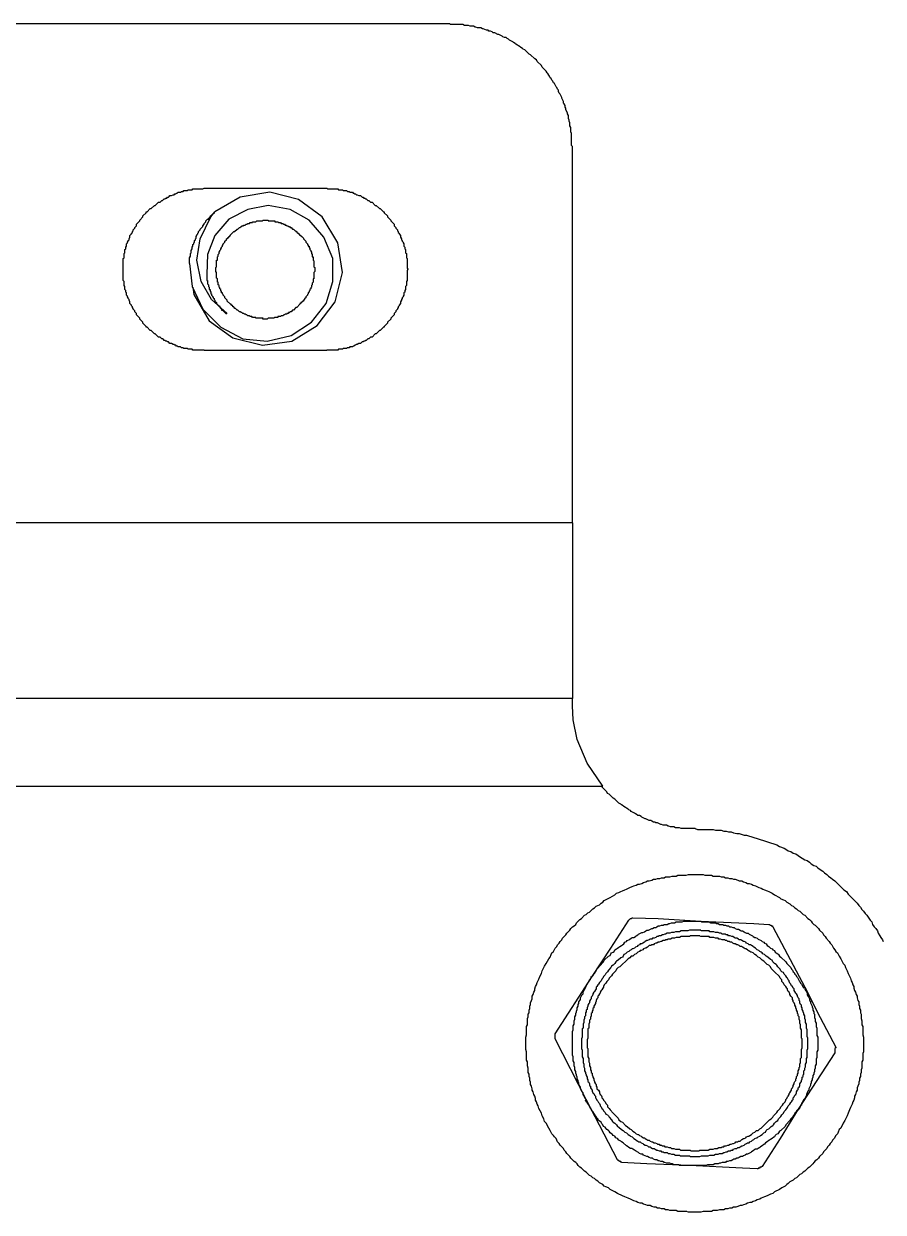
# Model space of a CAD drawing. Header units: inches. Extents: x 0 to 11, y 0.3 to 17.
# Drawn here: x 2.077 to 2.953, y 7.422 to 8.633 of the extents above; entities that cross this region are included whole.
import ezdxf

# ---------------------------------------------------------------- set-up
doc = ezdxf.new("R2010")
doc.units = ezdxf.units.IN
doc.header["$MEASUREMENT"] = 0
doc.layers.add('Layer 1', color=7, linetype='Continuous')

msp = doc.modelspace()

# ---------------------------------------------------------------- linework, layer by layer
at = {"layer": 'Layer 1', "color": 7, "lineweight": 25, "true_color": 0xffffff}
for points in [[(2.5108, 8.6333), (1.3858, 8.6333)], [(2.6358, 8.5083), (2.635, 8.5092), (2.635, 8.5217), (2.6342, 8.5233), (2.6342, 8.5275), (2.6333, 8.5292), (2.6333, 8.5325), (2.6325, 8.5342), (2.6325, 8.535), (2.6317, 8.5367), (2.6317, 8.54), (2.6308, 8.5417), (2.6308, 8.5425), (2.6292, 8.5458), (2.6292, 8.5475), (2.6283, 8.5483), (2.6283, 8.55), (2.6275, 8.5517), (2.6267, 8.5525), (2.6267, 8.5542), (2.625, 8.5575), (2.625, 8.5583), (2.6233, 8.5617), (2.6225, 8.5625), (2.6217, 8.5642), (2.6217, 8.5658), (2.6208, 8.5667), (2.62, 8.5683), (2.6192, 8.5692), (2.6175, 8.5725), (2.6167, 8.5733), (2.6158, 8.575), (2.615, 8.5758), (2.6142, 8.5775), (2.6133, 8.5783), (2.6125, 8.58), (2.6117, 8.5808), (2.6108, 8.5825), (2.61, 8.5833), (2.6092, 8.585), (2.605, 8.5892), (2.6042, 8.5908), (2.6, 8.595), (2.5992, 8.5967), (2.5975, 8.5975), (2.5933, 8.6017), (2.5917, 8.6025), (2.5908, 8.6033), (2.59, 8.6042), (2.5875, 8.6067), (2.5858, 8.6075), (2.585, 8.6083), (2.5833, 8.6092), (2.5825, 8.61), (2.5808, 8.6108), (2.58, 8.6117), (2.5783, 8.6125), (2.5775, 8.6133), (2.5758, 8.6142), (2.575, 8.615), (2.5717, 8.6167), (2.5708, 8.6175), (2.5692, 8.6183), (2.5683, 8.6192), (2.5667, 8.6192), (2.565, 8.62), (2.5642, 8.6208), (2.5608, 8.6225), (2.56, 8.6225), (2.5567, 8.6242), (2.555, 8.6242), (2.5542, 8.625), (2.5525, 8.6258), (2.5508, 8.6258), (2.55, 8.6267), (2.5483, 8.6267), (2.545, 8.6283), (2.5442, 8.6283), (2.5425, 8.6292), (2.5392, 8.6292), (2.5375, 8.63), (2.5367, 8.63), (2.535, 8.6308), (2.5317, 8.6308), (2.53, 8.6317), (2.5258, 8.6317), (2.5242, 8.6325), (2.5117, 8.6325), (2.5108, 8.6333)], [(2.6358, 8.125), (2.6358, 8.5083)], [(2.2608, 8.3008), (2.2492, 8.3008), (2.2483, 8.3017), (2.2442, 8.3017), (2.2433, 8.3025), (2.24, 8.3025), (2.2392, 8.3033), (2.2375, 8.3033), (2.2367, 8.3042), (2.2342, 8.3042), (2.2333, 8.305), (2.2325, 8.305), (2.2317, 8.3058), (2.2308, 8.3058), (2.23, 8.3067), (2.2292, 8.3067), (2.2275, 8.3075), (2.2258, 8.3075), (2.2242, 8.3092), (2.2233, 8.3092), (2.2225, 8.31), (2.2217, 8.31), (2.2208, 8.3108), (2.22, 8.3108), (2.2192, 8.3117), (2.2183, 8.3125), (2.2175, 8.3125), (2.2158, 8.3142), (2.2142, 8.3142), (2.2108, 8.3175), (2.21, 8.3175), (2.2067, 8.3208), (2.2058, 8.3208), (2.2025, 8.3242), (2.2017, 8.3242), (2.2017, 8.325), (2.1983, 8.3283), (2.1983, 8.3292), (2.195, 8.3325), (2.195, 8.3333), (2.1917, 8.3367), (2.1917, 8.3383), (2.19, 8.34), (2.19, 8.3408), (2.1883, 8.3425), (2.1883, 8.3433), (2.1875, 8.3442), (2.1875, 8.345), (2.1867, 8.3458), (2.1867, 8.3467), (2.185, 8.3483), (2.185, 8.35), (2.1842, 8.3517), (2.1842, 8.3525), (2.1833, 8.3533), (2.1833, 8.3542), (2.1825, 8.355), (2.1825, 8.3558), (2.1817, 8.3567), (2.1817, 8.3592), (2.1808, 8.36), (2.1808, 8.3617), (2.18, 8.3625), (2.18, 8.3658), (2.1792, 8.3667), (2.1792, 8.3708), (2.1783, 8.3717), (2.1783, 8.3942), (2.1792, 8.395), (2.1792, 8.3992), (2.18, 8.4), (2.18, 8.4033), (2.1808, 8.4042), (2.1808, 8.4058), (2.1817, 8.4067), (2.1817, 8.4092), (2.1825, 8.41), (2.1825, 8.4108), (2.1833, 8.4117), (2.1833, 8.4125), (2.1842, 8.4133), (2.1842, 8.4142), (2.185, 8.4158), (2.185, 8.4175), (2.1867, 8.4192), (2.1867, 8.42), (2.1875, 8.4208), (2.1875, 8.4217), (2.1883, 8.4225), (2.1883, 8.4233), (2.19, 8.425), (2.19, 8.4258), (2.1917, 8.4275), (2.1917, 8.4292), (2.195, 8.4325), (2.195, 8.4333), (2.1983, 8.4367), (2.1983, 8.4375), (2.2017, 8.4408), (2.2017, 8.4417), (2.2025, 8.4417), (2.2058, 8.445), (2.2067, 8.445), (2.21, 8.4483), (2.2108, 8.4483), (2.2142, 8.4517), (2.2158, 8.4517), (2.2175, 8.4533), (2.2183, 8.4533), (2.22, 8.455), (2.2208, 8.455), (2.2217, 8.4558), (2.2225, 8.4558), (2.2233, 8.4567), (2.2242, 8.4567), (2.225, 8.4575), (2.2258, 8.4583), (2.2275, 8.4583), (2.2292, 8.4592), (2.23, 8.4592), (2.2308, 8.46), (2.2317, 8.46), (2.2325, 8.4608), (2.2333, 8.4608), (2.2342, 8.4617), (2.2367, 8.4617), (2.2375, 8.4625), (2.2392, 8.4625), (2.24, 8.4633), (2.2433, 8.4633), (2.2442, 8.4642), (2.2483, 8.4642), (2.2492, 8.465), (2.2592, 8.465), (2.2608, 8.4658)], [(2.2608, 8.4658), (2.3858, 8.4658)], [(2.3858, 8.4658), (2.3867, 8.465), (2.3967, 8.465), (2.3975, 8.4642), (2.4017, 8.4642), (2.4025, 8.4633), (2.4058, 8.4633), (2.4067, 8.4625), (2.4083, 8.4625), (2.4092, 8.4617), (2.4117, 8.4617), (2.4125, 8.4608), (2.4133, 8.4608), (2.4142, 8.46), (2.415, 8.46), (2.4158, 8.4592), (2.4167, 8.4592), (2.4183, 8.4583), (2.42, 8.4583), (2.4208, 8.4575), (2.4217, 8.4567), (2.4225, 8.4567), (2.4233, 8.4558), (2.4242, 8.4558), (2.425, 8.455), (2.4258, 8.455), (2.4275, 8.4533), (2.4283, 8.4533), (2.43, 8.4517), (2.4317, 8.4517), (2.435, 8.4483), (2.4358, 8.4483), (2.4392, 8.445), (2.44, 8.445), (2.4433, 8.4417), (2.4442, 8.4417), (2.4442, 8.4408), (2.4475, 8.4375), (2.4475, 8.4367), (2.4508, 8.4333), (2.4508, 8.4325), (2.4542, 8.4292), (2.4542, 8.4275), (2.4558, 8.4258), (2.4558, 8.425), (2.4575, 8.4233), (2.4575, 8.4225), (2.4583, 8.4217), (2.4583, 8.4208), (2.4592, 8.42), (2.4592, 8.4192), (2.4608, 8.4175), (2.4608, 8.4158), (2.4617, 8.4142), (2.4617, 8.4133), (2.4625, 8.4125), (2.4625, 8.4117), (2.4633, 8.4108), (2.4633, 8.41), (2.4642, 8.4092), (2.4642, 8.4067), (2.465, 8.4058), (2.465, 8.4042), (2.4658, 8.4033), (2.4658, 8.4), (2.4667, 8.3992), (2.4667, 8.395), (2.4675, 8.3942), (2.4675, 8.3842), (2.4683, 8.3833), (2.4675, 8.3817), (2.4675, 8.3717), (2.4667, 8.3708), (2.4667, 8.3667), (2.4658, 8.3658), (2.4658, 8.3625), (2.465, 8.3617), (2.465, 8.36), (2.4642, 8.3592), (2.4642, 8.3567), (2.4633, 8.3558), (2.4633, 8.355), (2.4625, 8.3542), (2.4625, 8.3533), (2.4617, 8.3525), (2.4617, 8.3517), (2.4608, 8.35), (2.4608, 8.3483), (2.4592, 8.3467), (2.4592, 8.3458), (2.4583, 8.345), (2.4583, 8.3442), (2.4575, 8.3433), (2.4575, 8.3425), (2.4558, 8.3408), (2.4558, 8.34), (2.4542, 8.3383), (2.4542, 8.3367), (2.4508, 8.3333), (2.4508, 8.3325), (2.4475, 8.3292), (2.4475, 8.3283), (2.4442, 8.325), (2.4442, 8.3242), (2.4433, 8.3242), (2.44, 8.3208), (2.4392, 8.3208), (2.4358, 8.3175), (2.435, 8.3175), (2.4317, 8.3142), (2.43, 8.3142), (2.4283, 8.3125), (2.4275, 8.3125), (2.4267, 8.3117), (2.4258, 8.3108), (2.425, 8.3108), (2.4242, 8.31), (2.4233, 8.31), (2.4225, 8.3092), (2.4217, 8.3092), (2.42, 8.3075), (2.4183, 8.3075), (2.4167, 8.3067), (2.4158, 8.3067), (2.415, 8.3058), (2.4142, 8.3058), (2.4133, 8.305), (2.4125, 8.305), (2.4117, 8.3042), (2.4092, 8.3042), (2.4083, 8.3033), (2.4067, 8.3033), (2.4058, 8.3025), (2.4025, 8.3025), (2.4017, 8.3017), (2.3975, 8.3017), (2.3967, 8.3008), (2.3858, 8.3008)], [(2.2492, 8.365), (2.25, 8.3575), (2.2658, 8.3308), (2.29, 8.3133), (2.32, 8.3058), (2.35, 8.31), (2.3758, 8.3258), (2.3942, 8.35), (2.4017, 8.38), (2.3967, 8.41), (2.3808, 8.4367), (2.3567, 8.4542), (2.3275, 8.4617), (2.2975, 8.4567), (2.2717, 8.4417)], [(2.2458, 8.3892), (2.2483, 8.3658), (2.2592, 8.3425), (2.2775, 8.3242), (2.3, 8.3125), (2.325, 8.31), (2.3492, 8.3158), (2.37, 8.3292), (2.385, 8.3483), (2.3917, 8.3708), (2.3917, 8.3942), (2.3825, 8.4158), (2.3675, 8.4333), (2.3483, 8.4442), (2.3258, 8.4483), (2.305, 8.4442), (2.2858, 8.4342), (2.2717, 8.4175), (2.2642, 8.3983), (2.2633, 8.3783)], [(2.2458, 8.3892), (2.2458, 8.395), (2.2467, 8.3967), (2.2467, 8.3992), (2.2475, 8.4), (2.2475, 8.4025), (2.2483, 8.4042), (2.2483, 8.4058), (2.2492, 8.4067), (2.2492, 8.4083), (2.25, 8.4092), (2.25, 8.41), (2.2508, 8.4108), (2.2508, 8.4125), (2.2517, 8.4133), (2.2517, 8.4142), (2.2525, 8.415), (2.2525, 8.4167), (2.2533, 8.4175), (2.2533, 8.4183), (2.2542, 8.4192), (2.2542, 8.42), (2.255, 8.4208), (2.255, 8.4217), (2.2567, 8.4233), (2.2567, 8.4242), (2.2592, 8.4267), (2.2592, 8.4275), (2.2608, 8.4292), (2.2608, 8.43), (2.2625, 8.4317), (2.2625, 8.4325), (2.2642, 8.4342), (2.265, 8.4342), (2.265, 8.435), (2.2667, 8.4367), (2.2675, 8.4375), (2.2708, 8.4408), (2.2717, 8.4408)], [(2.2842, 8.3383), (2.2683, 8.3525), (2.2575, 8.3708), (2.2533, 8.3925), (2.2567, 8.4142), (2.2675, 8.4367), (2.2717, 8.4417)], [(2.3208, 8.3333), (2.3133, 8.3333), (2.3133, 8.3342), (2.31, 8.3342), (2.3092, 8.335), (2.3075, 8.335), (2.3067, 8.3358), (2.305, 8.3358), (2.3042, 8.3367), (2.3033, 8.3367), (2.3025, 8.3375), (2.3017, 8.3375), (2.3008, 8.3383), (2.3, 8.3383), (2.2992, 8.3392), (2.2983, 8.3392), (2.2975, 8.34), (2.2967, 8.34), (2.295, 8.3417), (2.2942, 8.3417), (2.2925, 8.3433), (2.2917, 8.3433), (2.2917, 8.3442), (2.2908, 8.3442), (2.2908, 8.345), (2.29, 8.345), (2.29, 8.3458), (2.2892, 8.3458), (2.2892, 8.3467), (2.2883, 8.3467), (2.2883, 8.3475), (2.2875, 8.3475), (2.2842, 8.3508), (2.2842, 8.3517), (2.2825, 8.3533), (2.2817, 8.3542), (2.2817, 8.355), (2.28, 8.3567), (2.28, 8.3575), (2.2792, 8.3583), (2.2792, 8.3592), (2.2783, 8.3592), (2.2783, 8.3608), (2.2775, 8.3608), (2.2775, 8.3625), (2.2767, 8.3633), (2.2767, 8.3642), (2.2758, 8.365), (2.2758, 8.3667), (2.275, 8.3675), (2.275, 8.37), (2.2742, 8.37), (2.2742, 8.3733), (2.2733, 8.3742), (2.2733, 8.38), (2.2725, 8.3808), (2.2725, 8.385), (2.2733, 8.3858), (2.2733, 8.3925), (2.2742, 8.3925), (2.2742, 8.3958), (2.275, 8.3967), (2.275, 8.3983), (2.2758, 8.3992), (2.2758, 8.4008), (2.2767, 8.4017), (2.2767, 8.4025), (2.2775, 8.4033), (2.2775, 8.4042), (2.2783, 8.405), (2.2783, 8.4058), (2.2792, 8.4067), (2.2792, 8.4075), (2.28, 8.4083), (2.28, 8.4092), (2.2817, 8.4108), (2.2817, 8.4117), (2.2833, 8.4133), (2.2833, 8.4142), (2.2842, 8.4142), (2.2842, 8.415), (2.285, 8.415), (2.285, 8.4158), (2.2858, 8.4158), (2.2858, 8.4167), (2.2867, 8.4167), (2.2867, 8.4175), (2.2875, 8.4175), (2.2875, 8.4183), (2.2908, 8.4217), (2.2917, 8.4217), (2.2942, 8.4242), (2.295, 8.4242), (2.2967, 8.4258), (2.2975, 8.4258), (2.2983, 8.4267), (2.2992, 8.4267), (2.2992, 8.4275), (2.3008, 8.4275), (2.3008, 8.4283), (2.3025, 8.4283), (2.3033, 8.4292), (2.3042, 8.4292), (2.305, 8.43), (2.3067, 8.43), (2.3075, 8.4308), (2.31, 8.4308), (2.31, 8.4317), (2.3133, 8.4317), (2.3142, 8.4325), (2.32, 8.4325), (2.3208, 8.4333), (2.3258, 8.4333), (2.3258, 8.4325), (2.3325, 8.4325), (2.3325, 8.4317), (2.3358, 8.4317), (2.3367, 8.4308), (2.3383, 8.4308), (2.3392, 8.43), (2.3408, 8.43), (2.3417, 8.4292), (2.3425, 8.4292), (2.3433, 8.4283), (2.3442, 8.4283), (2.345, 8.4275), (2.3458, 8.4275), (2.3467, 8.4267), (2.3475, 8.4267), (2.3483, 8.4258), (2.3492, 8.4258), (2.3508, 8.4242), (2.3517, 8.4242), (2.3533, 8.4225), (2.3542, 8.4225), (2.3542, 8.4217), (2.355, 8.4217), (2.355, 8.4208), (2.3558, 8.4208), (2.3558, 8.42), (2.3567, 8.42), (2.3567, 8.4192), (2.3575, 8.4192), (2.3575, 8.4183), (2.3583, 8.4183), (2.36, 8.4167), (2.3608, 8.4158), (2.3617, 8.415), (2.3617, 8.4142), (2.3642, 8.4117), (2.3642, 8.4108), (2.3658, 8.4092), (2.3658, 8.4083), (2.3667, 8.4075), (2.3667, 8.4067), (2.3675, 8.4067), (2.3675, 8.405), (2.3683, 8.405), (2.3683, 8.4033), (2.3692, 8.4025), (2.3692, 8.4017), (2.37, 8.4008), (2.37, 8.3992), (2.3708, 8.3983), (2.3708, 8.3958), (2.3717, 8.3958), (2.3717, 8.3925), (2.3725, 8.3917), (2.3725, 8.3858), (2.3733, 8.385), (2.3733, 8.3808), (2.3725, 8.38), (2.3725, 8.3733), (2.3717, 8.3733), (2.3717, 8.37), (2.3708, 8.3692), (2.3708, 8.3675), (2.37, 8.3667), (2.37, 8.365), (2.3692, 8.3642), (2.3692, 8.3633), (2.3683, 8.3625), (2.3683, 8.3617), (2.3675, 8.3608), (2.3675, 8.36), (2.3667, 8.3592), (2.3667, 8.3583), (2.3658, 8.3575), (2.3658, 8.3567), (2.3642, 8.355), (2.3642, 8.3542), (2.3633, 8.3533), (2.3625, 8.3525), (2.3625, 8.3517), (2.3617, 8.3517), (2.3617, 8.3508), (2.3608, 8.3508), (2.3608, 8.35), (2.36, 8.35), (2.36, 8.3492), (2.3592, 8.3492), (2.3592, 8.3483), (2.3583, 8.3483), (2.3583, 8.3475), (2.355, 8.3442), (2.3542, 8.3442), (2.3517, 8.3417), (2.3508, 8.3417), (2.3492, 8.34), (2.3483, 8.34), (2.3475, 8.3392), (2.3467, 8.3392), (2.3467, 8.3383), (2.345, 8.3383), (2.345, 8.3375), (2.3433, 8.3375), (2.3425, 8.3367), (2.3417, 8.3367), (2.3408, 8.3358), (2.3392, 8.3358), (2.3383, 8.335), (2.3358, 8.335), (2.3358, 8.3342), (2.3325, 8.3342), (2.3317, 8.3333), (2.3258, 8.3333), (2.325, 8.3325), (2.3208, 8.3325), (2.32, 8.3333)], [(2.2633, 8.3783), (2.2633, 8.3717), (2.2642, 8.3717), (2.2642, 8.3683), (2.265, 8.3675), (2.265, 8.3658), (2.2658, 8.365), (2.2658, 8.3625), (2.2667, 8.3625), (2.2667, 8.3608), (2.2675, 8.36), (2.2675, 8.3583), (2.2683, 8.3583), (2.2683, 8.3567), (2.2692, 8.3558), (2.2692, 8.355), (2.27, 8.355), (2.27, 8.3542), (2.2708, 8.3533), (2.2708, 8.3525), (2.2717, 8.3517), (2.2717, 8.3508), (2.2733, 8.3492), (2.2733, 8.3483), (2.275, 8.3467), (2.275, 8.3458), (2.2758, 8.3458), (2.2767, 8.345), (2.2767, 8.3442), (2.2783, 8.3425), (2.2783, 8.3417), (2.2792, 8.3417), (2.2833, 8.3375)], [(2.2608, 8.3008), (2.3858, 8.3008)], [(2.6358, 8.125), (1.2608, 8.125)], [(2.6358, 8.125), (2.6358, 7.9458)], [(2.6358, 7.9458), (1.2608, 7.9458)], [(2.6358, 7.9383), (2.6358, 7.9458)], [(2.6667, 7.8567), (2.6508, 7.88), (2.6408, 7.9042), (2.6367, 7.9242), (2.6358, 7.9383)], [(1.2608, 7.8567), (2.6667, 7.8567)], [(2.7608, 7.8133), (2.7467, 7.8133), (2.745, 7.8142), (2.7408, 7.8142), (2.7392, 7.815), (2.7358, 7.815), (2.7342, 7.8158), (2.7333, 7.8158), (2.7317, 7.8167), (2.7283, 7.8167), (2.7267, 7.8175), (2.7258, 7.8175), (2.7225, 7.8192), (2.7208, 7.8192), (2.72, 7.82), (2.7183, 7.82), (2.7167, 7.8208), (2.7158, 7.8217), (2.7142, 7.8217), (2.7108, 7.8233), (2.71, 7.8233), (2.7067, 7.825), (2.7058, 7.8258), (2.7042, 7.8267), (2.7025, 7.8267), (2.7017, 7.8275), (2.7, 7.8283), (2.6992, 7.8292), (2.6958, 7.8308), (2.695, 7.8317), (2.6933, 7.8325), (2.6925, 7.8333), (2.6908, 7.8342), (2.69, 7.835), (2.6883, 7.8358), (2.6875, 7.8367), (2.6858, 7.8375), (2.685, 7.8383), (2.6833, 7.8392), (2.6792, 7.8433), (2.6775, 7.8442), (2.6733, 7.8483), (2.6717, 7.8492), (2.6708, 7.8508), (2.6692, 7.8525), (2.6675, 7.8542), (2.6667, 7.855), (2.6658, 7.8558)], [(2.7608, 7.8133), (2.7633, 7.8125), (2.7792, 7.8125), (2.7817, 7.8117), (2.7875, 7.8117), (2.79, 7.8108), (2.7925, 7.8108), (2.795, 7.81), (2.7975, 7.81), (2.8, 7.8092), (2.8033, 7.8083), (2.8058, 7.8083), (2.8108, 7.8067), (2.8133, 7.8067), (2.8208, 7.8042), (2.8242, 7.8033), (2.8442, 7.7967), (2.8467, 7.795), (2.8517, 7.7933), (2.8542, 7.7917), (2.8558, 7.7908), (2.8583, 7.79), (2.8608, 7.7883), (2.8633, 7.7875), (2.8683, 7.7842), (2.87, 7.7833), (2.8725, 7.7817), (2.875, 7.7808), (2.8775, 7.7792), (2.8792, 7.7775), (2.8817, 7.7758), (2.8842, 7.775), (2.8858, 7.7733), (2.8883, 7.7717), (2.8908, 7.77), (2.8925, 7.7683), (2.895, 7.7667), (2.8967, 7.765), (2.8992, 7.7633), (2.9008, 7.7617), (2.9033, 7.76), (2.9125, 7.7508), (2.915, 7.7492), (2.9167, 7.7467), (2.9258, 7.7375), (2.9275, 7.735), (2.9292, 7.7333), (2.9308, 7.7308), (2.9325, 7.7292), (2.9342, 7.7267), (2.9358, 7.725), (2.9392, 7.72), (2.9408, 7.7183), (2.9417, 7.7158), (2.9433, 7.7133), (2.945, 7.7117), (2.9467, 7.7092), (2.9475, 7.7067), (2.9492, 7.7042), (2.95, 7.7025), (2.9517, 7.7), (2.9525, 7.6983)], [(2.7525, 7.4233), (2.7433, 7.4233), (2.7417, 7.4242), (2.735, 7.4242), (2.7333, 7.425), (2.7308, 7.425), (2.7292, 7.4258), (2.7267, 7.4258), (2.725, 7.4267), (2.7225, 7.4267), (2.7208, 7.4275), (2.7192, 7.4275), (2.7167, 7.4283), (2.715, 7.4292), (2.7125, 7.4292), (2.7108, 7.43), (2.7083, 7.4308), (2.7067, 7.4317), (2.705, 7.4317), (2.7025, 7.4325), (2.7008, 7.4333), (2.6983, 7.4342), (2.695, 7.4358), (2.6925, 7.4367), (2.6908, 7.4375), (2.6892, 7.4383), (2.6867, 7.4392), (2.6817, 7.4417), (2.6792, 7.4433), (2.6742, 7.4458), (2.6725, 7.4475), (2.67, 7.4483), (2.6683, 7.4492), (2.6667, 7.4508), (2.6633, 7.4525), (2.6617, 7.4542), (2.66, 7.455), (2.6583, 7.4567), (2.6567, 7.4575), (2.655, 7.4592), (2.6533, 7.46), (2.65, 7.4633), (2.6483, 7.4642), (2.645, 7.4675), (2.6433, 7.4683), (2.6417, 7.47), (2.6408, 7.4717), (2.6392, 7.4733), (2.6375, 7.4742), (2.6342, 7.4775), (2.6333, 7.4792), (2.63, 7.4825), (2.6292, 7.4842), (2.6275, 7.4858), (2.6267, 7.4875), (2.6233, 7.4908), (2.6225, 7.4925), (2.6208, 7.4942), (2.6192, 7.4975), (2.6175, 7.4992), (2.6167, 7.5008), (2.615, 7.5025), (2.6133, 7.5058), (2.6117, 7.5083), (2.6092, 7.5133), (2.6075, 7.515), (2.6067, 7.5175), (2.605, 7.5208), (2.6042, 7.5233), (2.6017, 7.5283), (2.6008, 7.5308), (2.6, 7.5325), (2.5992, 7.535), (2.5983, 7.5367), (2.5983, 7.5383), (2.5975, 7.5408), (2.5967, 7.5425), (2.5958, 7.545), (2.595, 7.5467), (2.595, 7.5483), (2.5942, 7.5508), (2.5933, 7.5525), (2.5933, 7.555), (2.5925, 7.5567), (2.5925, 7.5592), (2.5917, 7.5608), (2.5917, 7.5633), (2.5908, 7.565), (2.5908, 7.5692), (2.59, 7.5717), (2.59, 7.5758), (2.5892, 7.5775), (2.5892, 7.5858), (2.5883, 7.5883), (2.5883, 7.6008), (2.5892, 7.6033), (2.5892, 7.6117), (2.59, 7.6133), (2.59, 7.62), (2.5908, 7.6217), (2.5908, 7.6242), (2.5917, 7.6258), (2.5917, 7.6283), (2.5925, 7.63), (2.5925, 7.6325), (2.5933, 7.6342), (2.5933, 7.6358), (2.5942, 7.6383), (2.595, 7.64), (2.595, 7.6425), (2.5958, 7.6442), (2.5967, 7.6467), (2.5975, 7.6483), (2.5975, 7.65), (2.5983, 7.6525), (2.5992, 7.6542), (2.6, 7.6567), (2.6017, 7.66), (2.6025, 7.6625), (2.6042, 7.6658), (2.605, 7.6683), (2.6075, 7.6733), (2.6092, 7.6758), (2.6117, 7.6808), (2.6133, 7.6825), (2.6142, 7.685), (2.615, 7.6867), (2.6167, 7.6883), (2.6183, 7.6917), (2.62, 7.6933), (2.6208, 7.695), (2.6225, 7.6967), (2.6233, 7.6983), (2.625, 7.7), (2.6258, 7.7017), (2.6292, 7.705), (2.63, 7.7067), (2.6333, 7.71), (2.6342, 7.7117), (2.6358, 7.7133), (2.6375, 7.7142), (2.6392, 7.7158), (2.64, 7.7175), (2.6433, 7.7208), (2.645, 7.7217), (2.6483, 7.725), (2.65, 7.7258), (2.6517, 7.7275), (2.6533, 7.7283), (2.6567, 7.7317), (2.6583, 7.7325), (2.66, 7.7342), (2.6633, 7.7358), (2.665, 7.7375), (2.6667, 7.7383), (2.6683, 7.74), (2.6717, 7.7417), (2.6742, 7.7433), (2.6792, 7.7458), (2.6808, 7.7475), (2.6833, 7.7483), (2.685, 7.7492), (2.6867, 7.75), (2.6892, 7.7508), (2.6908, 7.7517), (2.6942, 7.7533), (2.6967, 7.7542), (2.6983, 7.755), (2.7008, 7.7558), (2.7025, 7.7567), (2.7042, 7.7567), (2.7067, 7.7575), (2.7083, 7.7583), (2.7108, 7.7592), (2.7125, 7.76), (2.7142, 7.76), (2.7167, 7.7608), (2.7183, 7.7617), (2.7208, 7.7617), (2.7225, 7.7625), (2.725, 7.7625), (2.7267, 7.7633), (2.7292, 7.7633), (2.7308, 7.7642), (2.735, 7.7642), (2.7375, 7.765), (2.7417, 7.765), (2.7433, 7.7658), (2.7517, 7.7658), (2.7542, 7.7667), (2.7692, 7.7667), (2.7708, 7.7658), (2.7775, 7.7658), (2.7792, 7.765), (2.7858, 7.765), (2.7875, 7.7642), (2.79, 7.7642), (2.7917, 7.7633), (2.7942, 7.7633), (2.7958, 7.7625), (2.7983, 7.7625), (2.8, 7.7617), (2.8017, 7.7617), (2.8042, 7.7608), (2.8058, 7.76), (2.8083, 7.76), (2.81, 7.7592), (2.8125, 7.7583), (2.8142, 7.7575), (2.8158, 7.7575), (2.8183, 7.7567), (2.82, 7.7558), (2.8225, 7.755), (2.8258, 7.7533), (2.8283, 7.7525), (2.83, 7.7517), (2.8317, 7.7508), (2.8342, 7.75), (2.8358, 7.7492), (2.8392, 7.7475), (2.8417, 7.7458), (2.8467, 7.7433), (2.8483, 7.7417), (2.8508, 7.7408), (2.8525, 7.74), (2.8542, 7.7383), (2.8575, 7.7367), (2.8592, 7.735), (2.8608, 7.7342), (2.8625, 7.7325), (2.8642, 7.7317), (2.8658, 7.73), (2.8675, 7.7292), (2.8692, 7.7275), (2.8708, 7.7258), (2.8725, 7.725), (2.8758, 7.7217), (2.8775, 7.7208), (2.8792, 7.7192), (2.88, 7.7175), (2.8817, 7.7158), (2.8833, 7.715), (2.8867, 7.7117), (2.8875, 7.71), (2.8908, 7.7067), (2.8917, 7.705), (2.8933, 7.7033), (2.8942, 7.7017), (2.8975, 7.6983), (2.8983, 7.6967), (2.9, 7.695), (2.9017, 7.6917), (2.9033, 7.69), (2.9042, 7.6883), (2.9058, 7.6867), (2.9075, 7.6833), (2.9092, 7.6808), (2.9117, 7.6758), (2.9133, 7.6742), (2.9142, 7.6717), (2.9158, 7.6683), (2.9167, 7.6658), (2.9192, 7.6608), (2.92, 7.6583), (2.9208, 7.6567), (2.9217, 7.6542), (2.9225, 7.6525), (2.9225, 7.6508), (2.9233, 7.6483), (2.9242, 7.6467), (2.925, 7.6442), (2.9258, 7.6425), (2.9258, 7.6408), (2.9267, 7.6383), (2.9275, 7.6367), (2.9275, 7.6342), (2.9283, 7.6325), (2.9283, 7.63), (2.9292, 7.6283), (2.9292, 7.6258), (2.93, 7.6242), (2.93, 7.62), (2.9308, 7.6175), (2.9308, 7.6133), (2.9317, 7.6117), (2.9317, 7.6033), (2.9325, 7.6008), (2.9325, 7.5858), (2.9317, 7.5842), (2.9317, 7.5775), (2.9308, 7.5758), (2.9308, 7.5692), (2.93, 7.5675), (2.93, 7.565), (2.9292, 7.5633), (2.9292, 7.5608), (2.9283, 7.5592), (2.9283, 7.5567), (2.9275, 7.555), (2.9275, 7.5533), (2.9267, 7.5508), (2.9258, 7.5492), (2.9258, 7.5467), (2.925, 7.545), (2.9242, 7.5425), (2.9233, 7.5408), (2.9233, 7.5392), (2.9225, 7.5367), (2.9217, 7.535), (2.9208, 7.5325), (2.9192, 7.5292), (2.9183, 7.5267), (2.9167, 7.5233), (2.9158, 7.5208), (2.9133, 7.5158), (2.9117, 7.5133), (2.9092, 7.5083), (2.9075, 7.5067), (2.9067, 7.5042), (2.9058, 7.5025), (2.9042, 7.5008), (2.9025, 7.4975), (2.9008, 7.4958), (2.9, 7.4942), (2.8983, 7.4925), (2.8975, 7.4908), (2.8958, 7.4892), (2.895, 7.4875), (2.8917, 7.4842), (2.8908, 7.4825), (2.8875, 7.4792), (2.8867, 7.4775), (2.885, 7.4758), (2.8833, 7.475), (2.8817, 7.4733), (2.8808, 7.4717), (2.8775, 7.4683), (2.8758, 7.4675), (2.8725, 7.4642), (2.8708, 7.4633), (2.8692, 7.4617), (2.8675, 7.4608), (2.8658, 7.4592), (2.8642, 7.4575), (2.8625, 7.4567), (2.8608, 7.455), (2.8575, 7.4533), (2.8558, 7.4517), (2.8542, 7.4508), (2.8525, 7.4492), (2.8492, 7.4475), (2.8467, 7.4458), (2.8417, 7.4433), (2.84, 7.4417), (2.8375, 7.4408), (2.8342, 7.4392), (2.8317, 7.4383), (2.83, 7.4375), (2.8283, 7.4367), (2.8267, 7.4358), (2.8242, 7.435), (2.8225, 7.4342), (2.82, 7.4333), (2.8183, 7.4325), (2.8167, 7.4325), (2.8142, 7.4317), (2.8125, 7.4308), (2.81, 7.43), (2.8083, 7.4292), (2.8067, 7.4292), (2.8042, 7.4283), (2.8025, 7.4275), (2.8, 7.4275), (2.7983, 7.4267), (2.7958, 7.4267), (2.7942, 7.4258), (2.7917, 7.4258), (2.79, 7.425), (2.7858, 7.425), (2.7833, 7.4242), (2.7792, 7.4242), (2.7775, 7.4233), (2.7692, 7.4233), (2.7667, 7.4225), (2.7542, 7.4225), (2.7517, 7.4233)], [(2.6558, 7.6625), (2.675, 7.6917), (2.6933, 7.72)], [(2.6558, 7.6625), (2.6567, 7.6633), (2.6575, 7.665), (2.6583, 7.6658), (2.6592, 7.6675), (2.66, 7.6683), (2.6608, 7.67), (2.6625, 7.6717), (2.6633, 7.6733), (2.6675, 7.6775), (2.6683, 7.6792), (2.6725, 7.6833), (2.6742, 7.6842), (2.675, 7.6858), (2.6758, 7.6867), (2.6775, 7.6875), (2.6783, 7.6883), (2.6792, 7.69), (2.6808, 7.6908), (2.6817, 7.6917), (2.6833, 7.6925), (2.6842, 7.6933), (2.6858, 7.6942), (2.6867, 7.695), (2.6883, 7.6958), (2.6892, 7.6975), (2.6908, 7.6983), (2.6917, 7.6992), (2.6933, 7.7), (2.6942, 7.7008), (2.6958, 7.7017), (2.6967, 7.7025), (2.6983, 7.7025), (2.7, 7.7033), (2.7008, 7.7042), (2.7025, 7.705), (2.7033, 7.7058), (2.7067, 7.7075), (2.7075, 7.7075), (2.7092, 7.7083), (2.7108, 7.7092), (2.7117, 7.71), (2.7133, 7.71), (2.7167, 7.7117), (2.7175, 7.7117), (2.7192, 7.7125), (2.7208, 7.7125), (2.7217, 7.7133), (2.7233, 7.7142), (2.725, 7.7142), (2.7267, 7.715), (2.7283, 7.715), (2.7292, 7.7158), (2.7325, 7.7158), (2.7342, 7.7167), (2.735, 7.7167), (2.7367, 7.7175), (2.74, 7.7175), (2.7417, 7.7183), (2.7475, 7.7183), (2.7492, 7.7192), (2.7667, 7.7192)], [(2.6933, 7.72), (2.695, 7.7217), (2.6958, 7.7217), (2.6967, 7.7225), (2.6975, 7.7225)], [(2.6975, 7.7225), (2.7233, 7.7217), (2.7667, 7.7192)], [(2.7667, 7.7192), (2.8208, 7.7167), (2.8358, 7.7158)], [(2.7667, 7.7192), (2.7675, 7.7183), (2.775, 7.7183), (2.7767, 7.7175), (2.7817, 7.7175), (2.7825, 7.7167), (2.7842, 7.7167), (2.7858, 7.7158), (2.7892, 7.7158), (2.79, 7.715), (2.7917, 7.715), (2.7933, 7.7142), (2.795, 7.7142), (2.7958, 7.7133), (2.7975, 7.7133), (2.7992, 7.7125), (2.8008, 7.7125), (2.8017, 7.7117), (2.8033, 7.7108), (2.805, 7.7108), (2.8067, 7.71), (2.8075, 7.7092), (2.8092, 7.7092), (2.8108, 7.7083), (2.8117, 7.7075), (2.8133, 7.7067), (2.815, 7.7067), (2.8158, 7.7058), (2.8192, 7.7042), (2.82, 7.7033), (2.8217, 7.7025), (2.8225, 7.7025), (2.8242, 7.7017), (2.825, 7.7008), (2.8283, 7.6992), (2.8292, 7.6983), (2.8308, 7.6975), (2.8317, 7.6967), (2.8333, 7.6958), (2.8342, 7.6942), (2.8358, 7.6933), (2.8375, 7.6917), (2.8392, 7.6908), (2.84, 7.69), (2.8417, 7.6892), (2.8425, 7.6875), (2.8433, 7.6867), (2.845, 7.6858), (2.8458, 7.685), (2.8467, 7.6833), (2.8483, 7.6825), (2.8533, 7.6775), (2.8542, 7.6758), (2.8583, 7.6717), (2.8592, 7.67), (2.86, 7.6692), (2.8608, 7.6675), (2.8617, 7.6667), (2.8625, 7.665), (2.8633, 7.6642), (2.8642, 7.6625), (2.865, 7.6617), (2.8667, 7.6583), (2.8675, 7.6575), (2.8683, 7.6558), (2.8692, 7.655), (2.8708, 7.6517), (2.8717, 7.6508)], [(2.8358, 7.7158), (2.8367, 7.7158), (2.8375, 7.715), (2.8383, 7.715), (2.8383, 7.7142), (2.8392, 7.7142), (2.84, 7.7133), (2.8725, 7.6517)], [(2.7667, 7.71), (2.755, 7.71), (2.7533, 7.7092), (2.7467, 7.7092), (2.745, 7.7083), (2.7408, 7.7083), (2.7392, 7.7075), (2.7367, 7.7075), (2.735, 7.7067), (2.7325, 7.7067), (2.7308, 7.7058), (2.73, 7.7058), (2.7283, 7.705), (2.7275, 7.705), (2.7258, 7.7042), (2.7242, 7.7042), (2.7233, 7.7033), (2.7217, 7.7033), (2.7208, 7.7025), (2.7192, 7.7017), (2.7175, 7.7017), (2.7167, 7.7008), (2.715, 7.7008), (2.7142, 7.7), (2.7125, 7.6992), (2.7117, 7.6992), (2.71, 7.6983), (2.7092, 7.6975), (2.7075, 7.6967), (2.7067, 7.6958), (2.705, 7.6958), (2.7042, 7.695), (2.7025, 7.6942), (2.7017, 7.6933), (2.7, 7.6925), (2.6992, 7.6917), (2.6975, 7.6908), (2.6967, 7.6908), (2.6958, 7.69), (2.6942, 7.6892), (2.6933, 7.6883), (2.6917, 7.6875), (2.6908, 7.6867), (2.69, 7.6858), (2.6883, 7.685), (2.6875, 7.6833), (2.6867, 7.6825), (2.685, 7.6817), (2.6825, 7.6792), (2.6808, 7.6783), (2.68, 7.6775), (2.6792, 7.6758), (2.6775, 7.6742), (2.6758, 7.6733), (2.675, 7.6717), (2.6725, 7.6692), (2.6717, 7.6675), (2.6708, 7.6667), (2.67, 7.6658), (2.6692, 7.6642), (2.6675, 7.6625), (2.6667, 7.6608), (2.6658, 7.66), (2.665, 7.6583), (2.6633, 7.6567), (2.6625, 7.655), (2.6617, 7.6542), (2.6608, 7.6525), (2.66, 7.6517), (2.66, 7.65), (2.6592, 7.6492), (2.6583, 7.6475), (2.6575, 7.6467), (2.6567, 7.645), (2.6567, 7.6442), (2.6558, 7.6425), (2.655, 7.6417), (2.655, 7.64), (2.6542, 7.6392), (2.6533, 7.6375), (2.6533, 7.6358), (2.6525, 7.635), (2.6517, 7.6333), (2.6517, 7.6325), (2.6508, 7.6308), (2.6508, 7.6292), (2.65, 7.6283), (2.65, 7.6267), (2.6492, 7.6258), (2.6492, 7.6225), (2.6483, 7.6217), (2.6483, 7.62), (2.6475, 7.6183), (2.6475, 7.6158), (2.6467, 7.6142), (2.6467, 7.61), (2.6458, 7.6092), (2.6458, 7.6008), (2.645, 7.5992), (2.645, 7.5892), (2.6458, 7.5875), (2.6458, 7.5808), (2.6467, 7.5792), (2.6467, 7.575), (2.6475, 7.5733), (2.6475, 7.5708), (2.6483, 7.5692), (2.6483, 7.5667), (2.6492, 7.565), (2.6492, 7.5642), (2.65, 7.5625), (2.65, 7.5617), (2.6508, 7.56), (2.6508, 7.5583), (2.6517, 7.5575), (2.6517, 7.5558), (2.6525, 7.555), (2.6533, 7.5533), (2.6533, 7.5517), (2.6542, 7.5508), (2.6542, 7.5492), (2.655, 7.5483), (2.6558, 7.5467), (2.6558, 7.5458), (2.6567, 7.5442), (2.6575, 7.5433), (2.6583, 7.5417), (2.6592, 7.5408), (2.6592, 7.5392), (2.66, 7.5383), (2.6608, 7.5367), (2.6617, 7.5358), (2.6625, 7.5342), (2.6633, 7.5333), (2.6642, 7.5317), (2.6642, 7.5308), (2.665, 7.53), (2.6658, 7.5283), (2.6667, 7.5275), (2.6675, 7.5258), (2.6692, 7.5242), (2.67, 7.5225), (2.6717, 7.5217), (2.6725, 7.5208), (2.6733, 7.5192), (2.6758, 7.5167), (2.6767, 7.515), (2.6775, 7.5142), (2.6792, 7.5133), (2.6808, 7.5117), (2.6817, 7.51), (2.6833, 7.5092), (2.6858, 7.5067), (2.6875, 7.5058), (2.6892, 7.5042), (2.6908, 7.5033), (2.6925, 7.5017), (2.6942, 7.5008), (2.695, 7.5), (2.6967, 7.4992), (2.6983, 7.4975), (2.7, 7.4967), (2.7008, 7.4958), (2.7025, 7.495), (2.7033, 7.4942), (2.705, 7.4942), (2.7058, 7.4933), (2.7075, 7.4925), (2.7083, 7.4917), (2.71, 7.4908), (2.7108, 7.4908), (2.7125, 7.49), (2.7133, 7.4892), (2.715, 7.4892), (2.7158, 7.4883), (2.7175, 7.4875), (2.7192, 7.4875), (2.72, 7.4867), (2.7217, 7.4858), (2.7225, 7.4858), (2.7242, 7.485), (2.7258, 7.485), (2.7267, 7.4842), (2.7283, 7.4842), (2.7292, 7.4833), (2.7325, 7.4833), (2.7333, 7.4825), (2.735, 7.4825), (2.7367, 7.4817), (2.7392, 7.4817), (2.7408, 7.4808), (2.745, 7.4808), (2.7458, 7.48), (2.755, 7.48), (2.7558, 7.4792), (2.7658, 7.4792), (2.7675, 7.48), (2.7742, 7.48), (2.7758, 7.4808), (2.78, 7.4808), (2.7817, 7.4817), (2.7842, 7.4817), (2.7858, 7.4825), (2.7883, 7.4825), (2.79, 7.4833), (2.7908, 7.4833), (2.7925, 7.4842), (2.7933, 7.4842), (2.795, 7.485), (2.7967, 7.485), (2.7975, 7.4858), (2.7992, 7.4858), (2.8, 7.4867), (2.8017, 7.4875), (2.8033, 7.4875), (2.8042, 7.4883), (2.8058, 7.4883), (2.8067, 7.4892), (2.8083, 7.49), (2.8092, 7.49), (2.8108, 7.4908), (2.8117, 7.4917), (2.8133, 7.4925), (2.8142, 7.4933), (2.8158, 7.4933), (2.8167, 7.4942), (2.8183, 7.495), (2.8192, 7.4958), (2.8208, 7.4967), (2.8217, 7.4975), (2.8233, 7.4983), (2.8242, 7.4983), (2.825, 7.4992), (2.8267, 7.5), (2.8275, 7.5008), (2.8292, 7.5017), (2.8308, 7.5033), (2.8325, 7.5042), (2.8333, 7.5058), (2.8342, 7.5067), (2.8358, 7.5075), (2.8383, 7.51), (2.84, 7.5108), (2.8408, 7.5117), (2.8417, 7.5133), (2.8433, 7.515), (2.845, 7.5158), (2.8458, 7.5175), (2.8483, 7.52), (2.8492, 7.5217), (2.85, 7.5225), (2.8508, 7.5233), (2.8517, 7.525), (2.8533, 7.5267), (2.8542, 7.5283), (2.855, 7.5292), (2.8558, 7.5308), (2.8575, 7.5325), (2.8583, 7.5342), (2.8592, 7.535), (2.86, 7.5367), (2.8608, 7.5375), (2.8608, 7.5392), (2.8617, 7.54), (2.8625, 7.5417), (2.8633, 7.5425), (2.8642, 7.5442), (2.8642, 7.545), (2.865, 7.5467), (2.8658, 7.5475), (2.8658, 7.5492), (2.8667, 7.55), (2.8675, 7.5517), (2.8675, 7.5533), (2.8683, 7.5542), (2.8692, 7.5558), (2.8692, 7.5567), (2.87, 7.5583), (2.87, 7.56), (2.8708, 7.5608), (2.8708, 7.5625), (2.8717, 7.5633), (2.8717, 7.5667), (2.8725, 7.5675), (2.8725, 7.5692), (2.8733, 7.5708), (2.8733, 7.5733), (2.8742, 7.575), (2.8742, 7.5792), (2.875, 7.58), (2.875, 7.5875), (2.8758, 7.5892), (2.8758, 7.6), (2.875, 7.6017), (2.875, 7.6083), (2.8742, 7.61), (2.8742, 7.6142), (2.8733, 7.6158), (2.8733, 7.6183), (2.8725, 7.62), (2.8725, 7.6225), (2.8717, 7.6242), (2.8717, 7.625), (2.8708, 7.6267), (2.8708, 7.6275), (2.87, 7.6292), (2.87, 7.6308), (2.8692, 7.6317), (2.8692, 7.6333), (2.8683, 7.6342), (2.8675, 7.6358), (2.8675, 7.6375), (2.8667, 7.6383), (2.8667, 7.64), (2.8658, 7.6408), (2.865, 7.6425), (2.865, 7.6433), (2.8642, 7.645), (2.8633, 7.6458), (2.8625, 7.6475), (2.8617, 7.6483), (2.8617, 7.65), (2.8608, 7.6508), (2.86, 7.6525), (2.8592, 7.6533), (2.8583, 7.655), (2.8575, 7.6558), (2.8567, 7.6575), (2.8567, 7.6583), (2.8558, 7.6592), (2.855, 7.6608), (2.8542, 7.6617), (2.8533, 7.6633), (2.8517, 7.665), (2.8508, 7.6667), (2.8492, 7.6675), (2.8483, 7.6683), (2.8475, 7.67), (2.845, 7.6725), (2.8442, 7.6742), (2.8433, 7.675), (2.8417, 7.6758), (2.84, 7.6775), (2.8392, 7.6792), (2.8375, 7.68), (2.835, 7.6825), (2.8333, 7.6833), (2.8317, 7.685), (2.83, 7.6858), (2.8292, 7.6867), (2.8283, 7.6875), (2.8267, 7.6883), (2.8258, 7.6892), (2.8242, 7.69), (2.8225, 7.6917), (2.8208, 7.6925), (2.82, 7.6933), (2.8183, 7.6942), (2.8175, 7.695), (2.8158, 7.695), (2.815, 7.6958), (2.8133, 7.6967), (2.8125, 7.6975), (2.8108, 7.6983), (2.81, 7.6983), (2.8083, 7.6992), (2.8075, 7.7), (2.8058, 7.7), (2.805, 7.7008), (2.8033, 7.7017), (2.8017, 7.7017), (2.8008, 7.7025), (2.7992, 7.7033), (2.7983, 7.7033), (2.7967, 7.7042), (2.795, 7.7042), (2.7942, 7.705), (2.7925, 7.705), (2.7917, 7.7058), (2.7883, 7.7058), (2.7875, 7.7067), (2.7858, 7.7067), (2.7842, 7.7075), (2.7817, 7.7075), (2.78, 7.7083), (2.7758, 7.7083), (2.775, 7.7092), (2.7675, 7.7092), (2.7658, 7.71)], [(2.7658, 7.7042), (2.7558, 7.7042), (2.755, 7.7033), (2.7467, 7.7033), (2.745, 7.7025), (2.7417, 7.7025), (2.74, 7.7017), (2.7375, 7.7017), (2.7358, 7.7008), (2.7333, 7.7008), (2.7325, 7.7), (2.7308, 7.7), (2.73, 7.6992), (2.7283, 7.6992), (2.7267, 7.6983), (2.7258, 7.6983), (2.7242, 7.6975), (2.7233, 7.6975), (2.7217, 7.6967), (2.7208, 7.6967), (2.7192, 7.6958), (2.7183, 7.695), (2.7167, 7.695), (2.7158, 7.6942), (2.7142, 7.6942), (2.7125, 7.6925), (2.7108, 7.6917), (2.71, 7.6917), (2.7083, 7.6908), (2.7075, 7.69), (2.7058, 7.6892), (2.705, 7.6892), (2.7042, 7.6883), (2.7025, 7.6875), (2.7017, 7.6867), (2.7008, 7.6858), (2.6992, 7.685), (2.6975, 7.6833), (2.6958, 7.6833), (2.6942, 7.6817), (2.6925, 7.6808), (2.6842, 7.6725), (2.6825, 7.6717), (2.6808, 7.67), (2.68, 7.6683), (2.6792, 7.6675), (2.6783, 7.6667), (2.6775, 7.6658), (2.6767, 7.665), (2.6758, 7.6633), (2.6733, 7.6608), (2.6725, 7.6592), (2.6708, 7.6575), (2.67, 7.6558), (2.6683, 7.6542), (2.6675, 7.6525), (2.6675, 7.6517), (2.6667, 7.6508), (2.6658, 7.6492), (2.665, 7.6483), (2.6642, 7.6467), (2.6642, 7.6458), (2.6633, 7.645), (2.6625, 7.6433), (2.6617, 7.6425), (2.6617, 7.6408), (2.6608, 7.64), (2.66, 7.6383), (2.66, 7.6375), (2.6592, 7.6358), (2.6592, 7.635), (2.6583, 7.6333), (2.6575, 7.6325), (2.6575, 7.6308), (2.6567, 7.63), (2.6567, 7.6283), (2.6558, 7.6275), (2.6558, 7.6258), (2.655, 7.625), (2.655, 7.6225), (2.6542, 7.6208), (2.6542, 7.6192), (2.6533, 7.6183), (2.6533, 7.6158), (2.6525, 7.6142), (2.6525, 7.61), (2.6517, 7.6092), (2.6517, 7.6), (2.6508, 7.5983), (2.6508, 7.59), (2.6517, 7.5892), (2.6517, 7.5808), (2.6525, 7.5792), (2.6525, 7.5758), (2.6533, 7.5742), (2.6533, 7.5717), (2.6542, 7.57), (2.6542, 7.5675), (2.655, 7.5667), (2.655, 7.565), (2.6558, 7.5642), (2.6558, 7.5625), (2.6567, 7.5608), (2.6567, 7.56), (2.6575, 7.5583), (2.6575, 7.5575), (2.6583, 7.5558), (2.6583, 7.555), (2.6592, 7.5533), (2.66, 7.5525), (2.66, 7.5508), (2.6608, 7.55), (2.6608, 7.5483), (2.6625, 7.5467), (2.6633, 7.545), (2.6633, 7.5442), (2.6642, 7.5425), (2.665, 7.5417), (2.6658, 7.54), (2.6658, 7.5392), (2.6667, 7.5383), (2.6675, 7.5367), (2.6692, 7.535), (2.67, 7.5333), (2.6717, 7.5317), (2.6717, 7.53), (2.6733, 7.5283), (2.6742, 7.5267), (2.6775, 7.5233), (2.6792, 7.5217), (2.68, 7.5208), (2.6808, 7.52), (2.6825, 7.5183), (2.6833, 7.5167), (2.685, 7.515), (2.6867, 7.5142), (2.69, 7.5108), (2.6917, 7.51), (2.6942, 7.5075), (2.6958, 7.5067), (2.6975, 7.505), (2.6992, 7.5042), (2.7008, 7.5025), (2.7025, 7.5017), (2.7033, 7.5017), (2.7042, 7.5008), (2.7058, 7.5), (2.7067, 7.4992), (2.7083, 7.4983), (2.7092, 7.4983), (2.71, 7.4975), (2.7117, 7.4967), (2.7125, 7.4958), (2.7142, 7.4958), (2.715, 7.495), (2.7167, 7.4942), (2.7175, 7.4942), (2.7192, 7.4933), (2.72, 7.4933), (2.7217, 7.4925), (2.7225, 7.4917), (2.7242, 7.4917), (2.725, 7.4908), (2.7267, 7.4908), (2.7275, 7.49), (2.7292, 7.49), (2.73, 7.4892), (2.7325, 7.4892), (2.7342, 7.4883), (2.7358, 7.4883), (2.7367, 7.4875), (2.7392, 7.4875), (2.7408, 7.4867), (2.745, 7.4867), (2.7458, 7.4858), (2.7558, 7.4858), (2.7567, 7.485), (2.765, 7.485), (2.7658, 7.4858), (2.7742, 7.4858), (2.7758, 7.4867), (2.7792, 7.4867), (2.7808, 7.4875), (2.7833, 7.4875), (2.785, 7.4883), (2.7875, 7.4883), (2.7883, 7.4892), (2.79, 7.4892), (2.7908, 7.49), (2.7925, 7.49), (2.7942, 7.4908), (2.795, 7.4908), (2.7967, 7.4917), (2.7975, 7.4917), (2.7992, 7.4925), (2.8, 7.4925), (2.8017, 7.4933), (2.8025, 7.4942), (2.8042, 7.4942), (2.805, 7.495), (2.8067, 7.495), (2.8083, 7.4967), (2.81, 7.4975), (2.8108, 7.4975), (2.8125, 7.4983), (2.8133, 7.4992), (2.815, 7.5), (2.8158, 7.5), (2.8167, 7.5008), (2.8183, 7.5017), (2.82, 7.5033), (2.8217, 7.5042), (2.8233, 7.5058), (2.825, 7.5058), (2.8267, 7.5075), (2.8283, 7.5083), (2.8367, 7.5167), (2.8383, 7.5175), (2.84, 7.5192), (2.8408, 7.5208), (2.8417, 7.5217), (2.8425, 7.5225), (2.8442, 7.5242), (2.845, 7.5258), (2.8475, 7.5283), (2.8483, 7.53), (2.85, 7.5317), (2.8508, 7.5333), (2.8525, 7.535), (2.8533, 7.5367), (2.8533, 7.5375), (2.8542, 7.5383), (2.855, 7.54), (2.8558, 7.5408), (2.8567, 7.5425), (2.8567, 7.5433), (2.8575, 7.5442), (2.8583, 7.5458), (2.8592, 7.5467), (2.8592, 7.5483), (2.86, 7.5492), (2.8608, 7.5508), (2.8608, 7.5517), (2.8617, 7.5533), (2.8617, 7.5542), (2.8625, 7.5558), (2.8633, 7.5567), (2.8633, 7.5583), (2.8642, 7.5592), (2.8642, 7.5608), (2.865, 7.5617), (2.865, 7.5633), (2.8658, 7.5642), (2.8658, 7.5667), (2.8667, 7.5683), (2.8667, 7.57), (2.8675, 7.5708), (2.8675, 7.5733), (2.8683, 7.575), (2.8683, 7.5792), (2.8692, 7.58), (2.8692, 7.5883), (2.87, 7.59), (2.87, 7.5992), (2.8692, 7.6), (2.8692, 7.6083), (2.8683, 7.61), (2.8683, 7.6133), (2.8675, 7.615), (2.8675, 7.6175), (2.8667, 7.6192), (2.8667, 7.6217), (2.8658, 7.6225), (2.8658, 7.6242), (2.865, 7.625), (2.865, 7.6267), (2.8642, 7.6283), (2.8642, 7.6292), (2.8633, 7.6308), (2.8633, 7.6317), (2.8625, 7.6333), (2.8625, 7.6342), (2.8617, 7.6358), (2.8608, 7.6367), (2.8608, 7.6383), (2.86, 7.6392), (2.86, 7.6408), (2.8583, 7.6425), (2.8575, 7.6442), (2.8575, 7.645), (2.8567, 7.6467), (2.8558, 7.6475), (2.855, 7.6492), (2.855, 7.65), (2.8542, 7.6508), (2.8533, 7.6525), (2.8517, 7.6542), (2.8508, 7.6558), (2.8492, 7.6575), (2.8492, 7.6592), (2.8475, 7.6608), (2.8467, 7.6625), (2.8417, 7.6675), (2.8408, 7.6683), (2.8383, 7.6708), (2.8375, 7.6725), (2.8358, 7.6742), (2.8342, 7.675), (2.8308, 7.6783), (2.8292, 7.6792), (2.8267, 7.6817), (2.825, 7.6825), (2.8233, 7.6842), (2.8217, 7.685), (2.82, 7.6867), (2.8183, 7.6875), (2.8175, 7.6875), (2.8167, 7.6883), (2.815, 7.6892), (2.8142, 7.69), (2.8125, 7.6908), (2.8117, 7.6908), (2.8108, 7.6917), (2.8092, 7.6925), (2.8083, 7.6933), (2.8067, 7.6933), (2.8058, 7.6942), (2.8042, 7.695), (2.8033, 7.695), (2.8017, 7.6958), (2.8008, 7.6958), (2.7992, 7.6967), (2.7983, 7.6975), (2.7967, 7.6975), (2.7958, 7.6983), (2.7942, 7.6983), (2.7933, 7.6992), (2.7917, 7.6992), (2.7908, 7.7), (2.7883, 7.7), (2.7867, 7.7008), (2.785, 7.7008), (2.7842, 7.7017), (2.7817, 7.7017), (2.78, 7.7025), (2.7758, 7.7025), (2.775, 7.7033), (2.7667, 7.7033), (2.765, 7.7042)], [(2.65, 7.5375), (2.6183, 7.5992), (2.6183, 7.6042), (2.6558, 7.6625)], [(2.65, 7.5375), (2.6492, 7.5383), (2.6483, 7.54), (2.6475, 7.5408), (2.6467, 7.5425), (2.6467, 7.5442), (2.6458, 7.545), (2.6442, 7.5483), (2.6442, 7.55), (2.6433, 7.5508), (2.6425, 7.5525), (2.6425, 7.5542), (2.6417, 7.5558), (2.6417, 7.5567), (2.6408, 7.5583), (2.6408, 7.56), (2.64, 7.5617), (2.64, 7.5625), (2.6392, 7.5642), (2.6392, 7.5658), (2.6383, 7.5675), (2.6383, 7.57), (2.6375, 7.5717), (2.6375, 7.575), (2.6367, 7.5767), (2.6367, 7.5808), (2.6358, 7.5825), (2.6358, 7.6067), (2.6367, 7.6083), (2.6367, 7.6125), (2.6375, 7.6142), (2.6375, 7.6175), (2.6383, 7.6192), (2.6383, 7.6217), (2.6392, 7.6233), (2.6392, 7.625), (2.64, 7.6267), (2.64, 7.6275), (2.6408, 7.6292), (2.6408, 7.6308), (2.6417, 7.6325), (2.6417, 7.6342), (2.6425, 7.635), (2.6425, 7.6367), (2.6433, 7.6383), (2.6442, 7.6392), (2.6442, 7.6408), (2.6458, 7.6442), (2.6467, 7.645), (2.6467, 7.6467), (2.6475, 7.6483), (2.6483, 7.6492), (2.65, 7.6525), (2.65, 7.6533), (2.6508, 7.655), (2.6517, 7.6558), (2.6533, 7.6592), (2.6542, 7.66), (2.655, 7.6617), (2.655, 7.6625)], [(2.8725, 7.6517), (2.8725, 7.65), (2.8733, 7.6483), (2.8742, 7.6475), (2.875, 7.6458), (2.875, 7.6442), (2.8758, 7.6425), (2.8767, 7.6417), (2.8775, 7.64), (2.8775, 7.6383), (2.8783, 7.6375), (2.8783, 7.6358), (2.88, 7.6325), (2.88, 7.6317), (2.8808, 7.63), (2.8808, 7.6283), (2.8817, 7.6267), (2.8817, 7.625), (2.8825, 7.6242), (2.8825, 7.6208), (2.8833, 7.6192), (2.8833, 7.6167), (2.8842, 7.615), (2.8842, 7.6117), (2.885, 7.61), (2.885, 7.6025), (2.8858, 7.6008), (2.8858, 7.5875), (2.885, 7.5858), (2.885, 7.58), (2.8842, 7.5783), (2.8842, 7.5733), (2.8833, 7.5717), (2.8833, 7.5692), (2.8825, 7.5675), (2.8825, 7.5658), (2.8817, 7.5642), (2.8817, 7.5633), (2.8808, 7.5617), (2.8808, 7.56), (2.88, 7.5583), (2.88, 7.5575), (2.8792, 7.5558), (2.8792, 7.5542), (2.8783, 7.5525), (2.8783, 7.5517), (2.8767, 7.5483), (2.8767, 7.5467), (2.8758, 7.5458), (2.8742, 7.5425), (2.8742, 7.5417), (2.8725, 7.5383), (2.8717, 7.5375), (2.87, 7.5342), (2.8692, 7.5333), (2.8692, 7.5317), (2.8683, 7.5308), (2.8675, 7.5292), (2.8667, 7.5283), (2.8658, 7.5267)], [(2.8725, 7.6517), (2.8883, 7.6208), (2.9042, 7.5908)], [(2.9033, 7.585), (2.8658, 7.5275)], [(2.9042, 7.5908), (2.9042, 7.59), (2.9033, 7.5892), (2.9033, 7.585)], [(2.755, 7.47), (2.745, 7.47), (2.7442, 7.4708), (2.7392, 7.4708), (2.7375, 7.4717), (2.7367, 7.4717), (2.735, 7.4725), (2.7317, 7.4725), (2.73, 7.4733), (2.7292, 7.4733), (2.7275, 7.4742), (2.7258, 7.4742), (2.7242, 7.475), (2.7233, 7.475), (2.7217, 7.4758), (2.72, 7.4758), (2.7183, 7.4767), (2.7175, 7.4775), (2.7158, 7.4775), (2.7142, 7.4783), (2.7125, 7.4792), (2.7117, 7.4792), (2.71, 7.48), (2.7083, 7.4808), (2.7075, 7.4817), (2.7058, 7.4817), (2.7042, 7.4825), (2.7033, 7.4833), (2.7, 7.485), (2.6992, 7.4858), (2.6975, 7.4867), (2.6967, 7.4875), (2.695, 7.4875), (2.6933, 7.4883), (2.6925, 7.4892), (2.6908, 7.49), (2.6875, 7.4933), (2.6858, 7.4942), (2.685, 7.495), (2.6833, 7.4958), (2.6817, 7.4975), (2.68, 7.4983), (2.6792, 7.5), (2.6775, 7.5008), (2.6767, 7.5017), (2.6758, 7.5025), (2.6742, 7.5033), (2.6733, 7.505), (2.6725, 7.5058), (2.6708, 7.5067), (2.67, 7.5083), (2.6692, 7.5092), (2.6675, 7.51), (2.6667, 7.5117), (2.6658, 7.5125), (2.665, 7.5142), (2.6642, 7.515), (2.6625, 7.5158), (2.6617, 7.5175), (2.6608, 7.5183), (2.66, 7.52), (2.6592, 7.5208), (2.6583, 7.5225), (2.6575, 7.5233), (2.6567, 7.525), (2.6558, 7.5258), (2.655, 7.5275), (2.6542, 7.5283), (2.6525, 7.5317), (2.6517, 7.5325), (2.6508, 7.5342), (2.65, 7.535), (2.6492, 7.5367)], [(2.6817, 7.4758), (2.65, 7.5375)], [(2.8658, 7.5275), (2.8642, 7.5258), (2.8633, 7.5242), (2.8625, 7.5233), (2.8617, 7.5217), (2.8608, 7.5208), (2.86, 7.5192), (2.8583, 7.5175), (2.8575, 7.5158), (2.8533, 7.5117), (2.8525, 7.51), (2.8483, 7.5058), (2.8467, 7.505), (2.8458, 7.5033), (2.845, 7.5025), (2.8433, 7.5017), (2.8425, 7.5008), (2.8417, 7.4992), (2.84, 7.4983), (2.8392, 7.4975), (2.8375, 7.4967), (2.8367, 7.4958), (2.835, 7.495), (2.8342, 7.4942), (2.8325, 7.4933), (2.8317, 7.4917), (2.83, 7.4908), (2.8292, 7.49), (2.8275, 7.4892), (2.8267, 7.4883), (2.825, 7.4875), (2.8242, 7.4867), (2.8225, 7.4867), (2.8208, 7.4858), (2.82, 7.485), (2.8183, 7.4842), (2.8175, 7.4833), (2.8142, 7.4817), (2.8133, 7.4817), (2.8117, 7.4808), (2.81, 7.48), (2.8092, 7.4792), (2.8075, 7.4792), (2.8058, 7.4783), (2.8042, 7.4775), (2.8033, 7.4775), (2.8017, 7.4767), (2.8, 7.4767), (2.7992, 7.4758), (2.7975, 7.475), (2.7958, 7.475), (2.7942, 7.4742), (2.7925, 7.4742), (2.7917, 7.4733), (2.7883, 7.4733), (2.7867, 7.4725), (2.7858, 7.4725), (2.7842, 7.4717), (2.7808, 7.4717), (2.7792, 7.4708), (2.7733, 7.4708), (2.7717, 7.47), (2.755, 7.47)], [(2.8658, 7.5275), (2.8475, 7.4975), (2.8292, 7.4692)], [(2.6858, 7.4733), (2.6858, 7.4733), (2.685, 7.4742), (2.6842, 7.4742), (2.6833, 7.475), (2.6825, 7.475), (2.6825, 7.4758), (2.6817, 7.4758)], [(2.755, 7.47), (2.7117, 7.4717), (2.6858, 7.4733)], [(2.8242, 7.4667), (2.8092, 7.4675), (2.755, 7.47)], [(2.8292, 7.4692), (2.8283, 7.4683), (2.8267, 7.4683), (2.8267, 7.4675), (2.825, 7.4675), (2.825, 7.4667), (2.8242, 7.4667)]]:
    msp.add_lwpolyline(points, dxfattribs=at)

doc.saveas('drawing.dxf')
